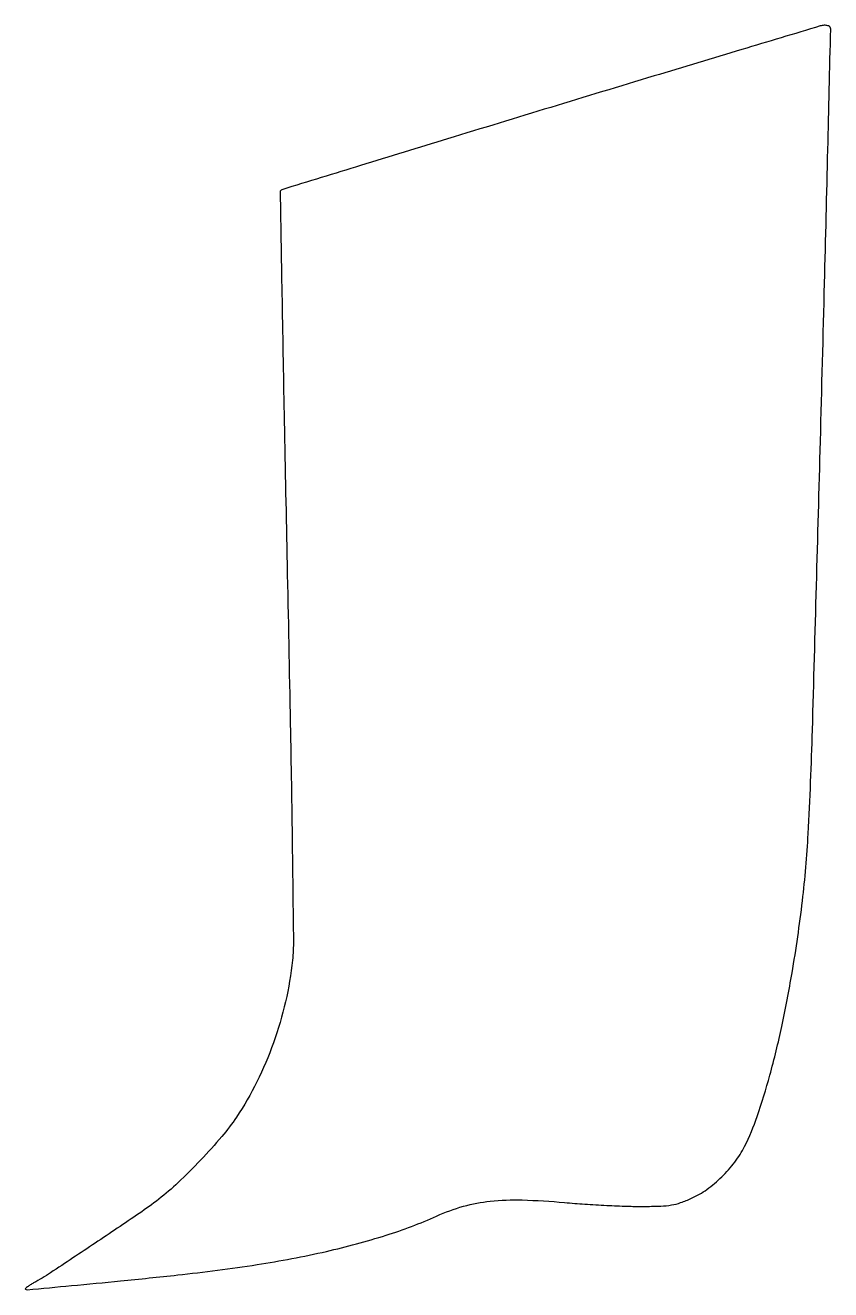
# Model space of a CAD drawing. Extents: x 0 to 282, y 0 to 444.
import ezdxf

# ---------------------------------------------------------------- set-up
doc = ezdxf.new("R2010")
doc.units = 0

msp = doc.modelspace()

# ---------------------------------------------------------------- linework, layer by layer
msp.add_lwpolyline([(184.299974, 415.111162, 0.000302), (148.146646, 404.080891, 0.0005), (117.630877, 394.71708, 0.000021), (90.081144, 386.231968, 0.122249), (89.622235, 385.955568, 0.203369), (89.431353, 385.483335, 0.000019), (90.088461, 347.220584, 0.00058), (90.865594, 304.918098, 0.000349), (91.880221, 254.762624, -0.00057), (92.987456, 198.810375, -0.001274), (93.672307, 156.276938, -0.000629), (94.083973, 122.79665, -0.029034), (93.761709, 115.947247, -0.030557), (91.320132, 101.388894, -0.028882), (87.090695, 86.953144, -0.029177), (81.280746, 73.253111, -0.032966), (74.116506, 60.894038, -0.028548), (68.981195, 54.115389, -0.013083), (61.568611, 45.858607, -0.013114), (53.647992, 37.915275, -0.025533), (46.858339, 32.084706, -0.015316), (40.029847, 27.128248, -0.001837), (24.583276, 16.706039, -0.001548), (8.89177, 6.272446, -0.020901), (2.988819, 2.718777, 0.012637), (1.766123, 2.009952, 0.02229), (0.799876, 1.355664, 0.019701), (0.117908, 0.805094, 0.44498), (0.114557, 0.579685, 0.213061), (0.777034, 0.353901, 0.000226), (16.268117, 1.78038, 0.002081), (33.485859, 3.446027, 0.001327), (53.5, 5.519989, 0.011946), (81.372915, 9.158377, 0.01754), (105.645903, 13.795583, 0.019997), (126.586372, 19.452293, 0.029823), (144.312898, 26.194605, -0.037476), (153.698127, 29.600982, -0.041982), (163.13782, 31.409903, -0.033953), (174.285811, 31.828605, -0.014487), (189.192539, 30.943433, 0.005331), (196.241257, 30.395205, 0.004109), (203.940933, 29.942404, 0.004155), (211.143789, 29.638176, 0.009899), (216.5, 29.562625, 0.007481), (222.923479, 29.695323, 0.032447), (226.713962, 30.077515, 0.04343), (229.870515, 30.890805, 0.021357), (233.722373, 32.436791, 0.050198), (239.071573, 35.532996, 0.037418), (244.290936, 39.927512, 0.036959), (248.8715, 45.125915, 0.044879), (252.312618, 50.63022, 0.035291), (256.728973, 61.120552, 0.015271), (261.171155, 75.615316, 0.013828), (265.344476, 92.729261, 0.010831), (268.95198, 111.5, 0.012737), (272.582428, 136.760981, 0.01601), (274.595539, 160.317609, 0.006167), (276.082259, 196.647337, 0.000437), (278.889569, 298, 0.000299), (280.343966, 353.459848, 0.000495), (281.497187, 400.273438, 0.000019), (282.496041, 442.587336, 0.139872), (282.323742, 443.25, 0.134978), (282.034573, 443.530479, 0.052131), (281.515011, 443.748703, 0.046711), (280.870629, 443.879407, 0.042291), (280.190983, 443.894521, 0.057327), (278.857184, 443.656182, 0.000064), (251.325469, 435.395899, 0.000606), (220.537109, 426.113576, 0.000372)], format="xyb", close=True)

doc.saveas('drawing.dxf')
